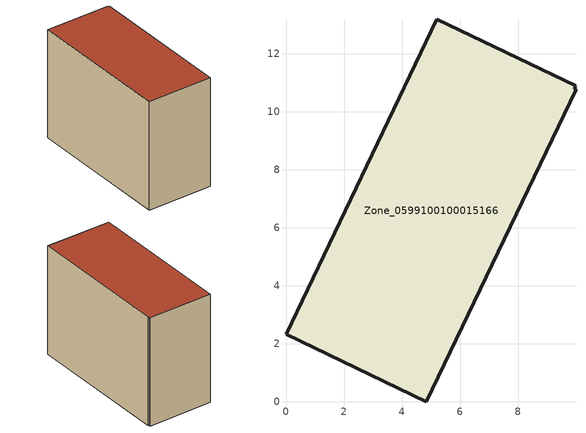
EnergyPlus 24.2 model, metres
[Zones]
Zone_0599100100015166
 floor ground (C_G): 0,2.32 5.2,13.18 9.98,10.89 9.94,10.79 10,10.76 4.84,0 z0
 wall outside (C_F): 0,2.32 4.84,0 10,10.76 9.94,10.79 9.98,10.89 5.2,13.18 0,2.32 z0:8.98
 roof outside (C_R): 5.2,13.18 0,2.32 4.84,0 10,10.76 9.94,10.79 9.98,10.89 z8.98
[BUILDING]
Pand.0599100100015166: North Axis=0; Terrain=City; Loads Convergence Tolerance Value=0.04; Temperature Convergence Tolerance Value=0.4; Solar Distribution=FullExterior; Maximum Number of Warmup Days=25; Minimum Number of Warmup Days=1
[Site:Location]
Rotterdam.The.Hague.AP_ZH_NLD Design_Conditions: Latitude=51.96; Longitude=4.45; Time Zone=1; Elevation=-4.5
[SITE:GROUNDTEMPERATURE:BUILDINGSURFACE]
18, 18, 18, 18, 18, 18, 18, 18, 18, 18, 18, 18
[MATERIAL] Thermal Absorptance=0.9; Solar Absorptance=0.7; Visible Absorptance=0.7
Name | Roughness | Thickness | Conductivity | Density | Specific Heat
G.TI.2015-2018 | MediumSmooth | 0.15 | 0.0428571 | 540 | 1210
F.TI.2015-2018 | Rough | 0.3 | 0.0666667 | 1920 | 840
R.TI.2015-2018 | MediumRough | 0.2 | 0.0333333 | 1500 | 1000
[CONSTRUCTION]
C_G: G.TI.2015-2018
C_F: F.TI.2015-2018
C_R: R.TI.2015-2018
[ZONE]
Zone_0599100100015166: Type=1; Multiplier=1; Ceiling Height=Autocalculate; Volume=Autocalculate; Floor Area=autocalculate; Part of Total Floor Area=Yes
[ZONEINFILTRATION:DESIGNFLOWRATE]
Infil_Zone_0599100100015166: Zone or ZoneList or Space or SpaceList=Zone_0599100100015166; Schedule=AlwaysOn; Design Flow Rate Calculation Method=Flow/Area; Flow Rate per Floor Area=0.0015; Constant Term Coefficient=1; Temperature Term Coefficient=0; Velocity Term Coefficient=0; Velocity Squared Term Coefficient=0
[HVACTEMPLATE:ZONE:IDEALLOADSAIRSYSTEM]
Zone_0599100100015166: Maximum Heating Supply Air Temperature=50; Minimum Cooling Supply Air Temperature=13; Maximum Heating Supply Air Humidity Ratio=0.0156; Minimum Cooling Supply Air Humidity Ratio=0.0077; Heating Limit=NoLimit; Cooling Limit=NoLimit; Dehumidification Control Type=ConstantSensibleHeatRatio; Cooling Sensible Heat Ratio=0.7; Dehumidification Setpoint=60; Humidification Control Type=None; Humidification Setpoint=30; Outdoor Air Method=None; Outdoor Air Flow Rate per Person=0.00944; Outdoor Air Flow Rate per Zone Floor Area=0; Outdoor Air Flow Rate per Zone=0; Demand Controlled Ventilation Type=None; Outdoor Air Economizer Type=NoEconomizer; Heat Recovery Type=None; Sensible Heat Recovery Effectiveness=0.7; Latent Heat Recovery Effectiveness=0.65
[ZONECONTROL:THERMOSTAT]
ThermostatControl_Zone_0599100100015166: Zone or ZoneList=Zone_0599100100015166; Control Type Schedule=DualSetpointControlType; Control 1=Thermostat_Zone_0599100100015166; Temperature Difference Between Cutout And Setpoint=0
[THERMOSTATSETPOINT:DUALSETPOINT]
Thermostat_Zone_0599100100015166: Heating Setpoint Temperature Schedule=HeatingSetpoint_Zone_0599100100015166; Cooling Setpoint Temperature Schedule=CoolingSetpoint_Zone_0599100100015166
[SCHEDULE:COMPACT]
HeatingSetpoint_Zone_0599100100015166: Through: 12/31, For: AllDays, Until: 24:00, 21
CoolingSetpoint_Zone_0599100100015166: Through: 12/31, For: AllDays, Until: 24:00, 24
DualSetpointControlType: Through: 12/31, For: AllDays, Until: 24:00, 4
AlwaysOn: Through: 12/31, For: AllDays, Until: 24:00, 1
